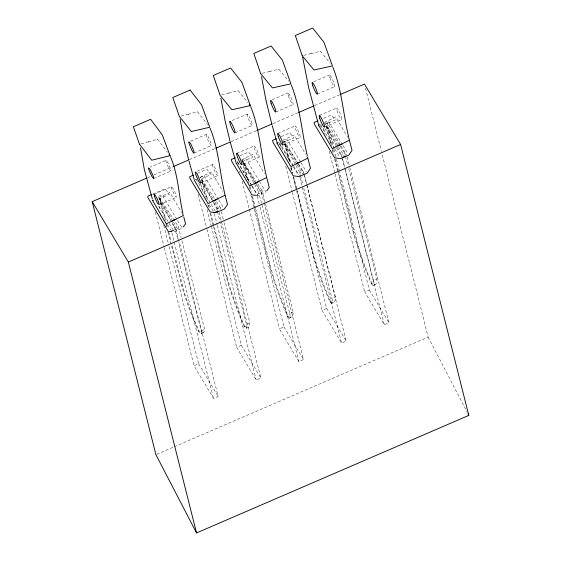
<?xml version="1.0" encoding="UTF-8"?>
<svg xmlns="http://www.w3.org/2000/svg" width="561" height="561" viewBox="0 0 561 561"><rect width="100%" height="100%" fill="white"/><g stroke="black" fill="none" stroke-linecap="round" stroke-linejoin="round"><path stroke-width="0.42" stroke-dasharray="2.81 2.1" d="M224.176 222.598L249.876 322.933L249.512 325.836L248.481 327.386L245.907 328.297L243.986 326.502L236.693 308.424L230.753 291.727A71.668 10.505 66.6 0 1 226.525 277.422L213.489 226.553M181.932 240.802L204.674 329.384C205.235 333.374 200.719 333.55 198.889 330.836L191.883 313.887L185.123 294.981L171.989 245.066M259.14 157.332L259.203 157.185A6.017 0.884 66.6 0 0 258.186 153.132L256.917 150.152A6.494 0.954 66.6 0 0 254.28 145.923L253.951 146.063A6.017 0.884 66.6 0 0 254.975 150.117L256.244 153.097A6.494 0.954 66.6 0 0 258.873 157.325L241.721 164.85M247.205 113.981L247.135 114.107A6.017 0.884 66.6 0 0 248.102 118.076L249.357 121.05A6.494 0.954 66.6 0 0 252.015 125.384L252.366 125.292A6.017 0.884 66.6 0 0 251.398 121.33L250.143 118.35A6.494 0.954 66.6 0 0 247.485 114.016L231.476 120.776M167.949 231.826L181.806 285.801C185.95 301.348 191.974 316.32 198.314 331.088C199.295 333.641 202.612 334.601 201.217 330.878L178.475 242.296M212.654 164.52L212.577 165.165A5.4 0.792 66.6 0 0 213.075 167.157L215.487 172.76A6.879 1.01 66.6 0 0 216.749 174.871L217.598 175.705L217.794 175.039A5.4 0.792 66.6 0 0 217.289 173.047L214.884 167.444A6.879 1.01 66.6 0 0 213.615 165.327L212.654 164.52L195.354 171.996M246.461 328.262L246.419 324.426L220.284 222.401M206.308 134.416L206.203 135.012A5.4 0.792 66.6 0 0 206.672 136.954L209.064 142.557A6.879 1.01 66.6 0 0 210.34 144.71L211.202 145.608L211.434 144.997A5.4 0.792 66.6 0 0 210.957 143.055L208.566 137.452A6.879 1.01 66.6 0 0 207.297 135.299L206.308 134.416L190.572 141.204M171.435 186.771L171.757 189.036L174.092 194.337A7.707 1.129 66.6 0 0 175.355 196.448C178.181 199.015 174.373 190.894 173.693 189.842A7.707 1.129 66.6 0 0 172.43 187.732L171.435 186.771L154.128 194.239M166.014 160.376L165.916 161.147A4.285 0.624 66.6 0 0 166.294 162.55L168.938 168.461A7.728 1.129 66.6 0 0 169.878 169.997L170.902 171.028L171.007 170.256A4.285 0.624 66.6 0 0 170.628 168.854L167.977 162.935A7.728 1.129 66.6 0 0 167.038 161.407L166.014 160.376L150.285 167.171M277.611 142.866L279.119 142.143M282.898 140.334L294.223 134.906L305.682 154.38M319.139 124.935L320.654 124.212M324.426 122.403L335.759 116.969L347.652 137.193M236.44 162.241L237.955 161.519M241.728 159.717L253.067 154.31L264.512 173.763M194.842 179.906L196.357 179.19M200.137 177.395L211.476 172.024L222.92 191.448M158.693 197.654L169.801 192.465L181.666 212.577M289.686 318.129L291.461 317.358M331.979 303.213L333.753 302.449M373.514 285.283L375.288 284.511M200.992 333.648L203.468 332.575M201.203 333.557L202.212 333.115M262.26 73.295L270.374 71.324M303.789 55.364L311.902 53.386M269.371 71.57L278.803 69.15L288.705 81.184M310.899 53.639L320.331 51.219L330.24 63.246M221.637 94.844L229.737 92.831M228.741 93.084L238.159 90.623L248.123 102.887M180.951 116.134L189.036 114.058M188.04 114.318L197.444 111.786L207.605 124.563M141.099 143.84L149.156 141.638M148.16 141.919L157.529 139.24L167.459 152.255M272.225 99.739L287.961 92.951M313.76 81.808L329.489 75.013M275.781 112.018L293.087 104.549M317.316 94.087L334.615 86.611M234.989 132.894L252.296 125.426M194.022 153.069L211.329 145.594M147.613 177.704L150.025 176.659M154.044 174.927L172.515 166.954M189.38 159.668L215.08 148.574M231.139 141.638L256.04 130.888M272.905 123.602L297.8 112.852M314.665 105.573L339.566 94.823M153.595 178.496L170.902 171.028M277.849 133.392L295.156 125.923M319.384 115.461L336.684 107.993M236.714 153.391L254.133 145.874M281.208 136.625L289.862 132.894L293.845 137.915L283.621 142.326M323.529 118.357L331.39 114.956L335.38 119.977L325.149 124.395M197.486 173.356L206.932 169.275L211.238 174.478L201.013 178.896M239.975 155.755L248.628 152.017L251.461 155.895L252.892 157.031L242.668 161.449M152.431 194.225L165.018 188.791L169.422 194.379L158.412 199.134M325.731 123.49L327.266 122.824L340.59 145.089M278.901 144.366L280.472 143.686M320.429 126.435L322.007 125.755M288.698 160.025L284.581 143.932L285.156 143.686L298.052 163.377M330.66 143.784L326.109 126.001L326.684 125.755L339.587 145.446M206.322 198.573L201.546 179.92L202.121 179.674L215.985 200.845M282.793 145.082L300.093 137.606A6.353 0.933 66.6 0 0 297.239 128.785A6.353 0.933 66.6 0 0 295.542 128.904A6.353 0.933 66.6 0 0 300.093 137.606M324.321 127.144L341.628 119.675A6.353 0.933 66.6 0 0 338.774 110.854A6.353 0.933 66.6 0 0 337.07 110.973A6.353 0.933 66.6 0 0 341.628 119.675M164.485 218.327L159.506 198.931L160.081 198.678L178.251 226.462L181.07 237.429M247.653 179.892L243.313 162.914L243.888 162.662L255.83 180.908M200.403 183.152L217.71 175.684M159.051 204.884L176.357 197.409M300.282 174.59L299.847 172.893L303.312 171.4L303.746 173.097M341.817 156.659L341.383 154.962L344.84 153.469L345.274 155.166M217.254 210.599L216.827 208.909L220.284 207.416L223.306 219.225M177.606 238.923L174.794 227.955L178.251 226.462M293.2 312.105L289.735 313.599L258.586 191.883L262.043 190.389L293.2 312.105A49.908 9.102 66.8 0 1 288.095 316.292M174.527 229.87L176.063 229.204L172.066 222.528M259.168 203.671L256.819 194.337L261.433 192.339L241.896 159.689L246.602 178.363M174.113 231.665L182.192 228.18L177.269 219.996M256.321 195.396L257.906 195.586L265.984 192.1L260.164 182.451M181.806 285.801L182.381 285.549M226.525 277.422L227.1 277.176L210.81 213.587M306.783 184.962L335.401 296.832A51.149 9.299 66.8 0 1 330.45 301.622L329.875 301.867A84.178 12.335 66.6 0 1 311.664 249.806L312.239 249.554L297.288 191.112M348.746 168.721L376.929 278.901A51.149 9.299 66.8 0 1 371.985 283.684L371.41 283.936A84.178 12.335 66.6 0 1 353.192 231.868L353.774 231.623L338.606 172.332M198.314 331.088L198.889 330.836M201.217 330.878L204.674 329.384M246.419 324.426L249.876 322.933M243.986 326.502L244.561 326.25L246.812 327.526L248.481 327.386M329.875 301.867A51.191 4.783 66.4 0 0 331.937 298.326L335.401 296.832M371.41 283.936A51.191 4.783 66.4 0 0 373.472 280.395L376.929 278.901M176.063 229.204L218.159 396.431L213.545 398.422L194.015 365.772L198.629 363.773L168.924 245.781M219.176 212.472L260.844 378.002L256.23 379.993L236.7 347.336L241.314 345.345L211.609 227.352M264 202.528L303.529 359.566L298.915 361.565L279.385 328.907L283.999 326.916L250.872 195.34M304.546 175.607L346.214 341.137L341.6 343.129L322.07 310.478L326.684 308.48L293.557 176.911M349.798 167.36L388.899 322.708L384.285 324.7L364.755 292.043L369.369 290.051L339.664 172.059M156.701 454.326L173.573 447.04M174.373 446.696L428.162 337.112L382.202 154.548M157.094 139.43L157.543 139.303M197.009 111.976L197.458 111.856M237.731 90.812L238.18 90.693M319.896 51.402L320.352 51.289M278.368 69.34L278.824 69.22M340.064 146.176L344.84 153.469M298.536 164.107L303.312 171.4M257.744 183.826L262.043 190.389M216.462 201.574L220.284 207.416M342.519 144.787L328.655 121.779L324.616 123.518L338.192 146.049M342.967 145.53L347.883 153.693M338.641 146.793L344.335 156.246M320.576 125.264L334.44 148.272M334.889 149.016L339.812 157.178M300.542 161.975L287.12 139.71L283.081 141.456L296.657 163.98M300.984 162.718L306.355 171.624M297.106 164.724L303.206 174.85M279.048 143.195L292.912 166.203M293.361 166.947L298.277 175.109M259.722 181.708L245.851 158.686L241.812 160.432L255.395 182.97M255.837 183.713L261.945 193.847M237.78 162.178L251.644 185.193M252.092 185.936L257.906 195.586M218.404 199.471L204.092 175.698L200.053 177.437L214.526 201.476M218.853 200.214L223.776 208.383M214.975 202.219L220.185 210.873M196.013 179.183L215.256 211.132M176.82 219.253L162.045 194.702L158.006 196.441L172.942 221.258M173.391 222.002L178.153 229.919M158.896 206.371L168.742 222.738M169.191 223.481L172.774 229.435M341.032 145.832L346.803 155.481M324.875 128.525L335.976 147.08M336.418 147.824L341.747 156.729M297.905 163.517L284.581 141.253L289.925 162.48M298.347 164.261L304.118 173.91M369.369 290.051L388.899 322.708M281.748 146.218L293.291 165.516M293.733 166.252L299.504 175.902M326.684 308.48L346.214 341.137M251.489 185.432L237.282 161.68L237.927 164.226M251.931 186.168L256.819 194.337M201.434 181.827L213.418 201.869M213.867 202.612L218.306 210.031M283.999 326.916L303.529 359.566M209.246 204.604L213.243 211.28M160.081 202.486L171.624 221.784M241.314 345.345L260.844 378.002M167.451 224.519L171.007 230.452M198.629 363.773L218.159 396.431M326.109 126.001L336.958 146.575M337.364 147.34L341.383 154.962M284.581 143.932L299.847 172.893M243.313 162.914L254.161 183.496M254.568 184.26L258.586 191.883M201.546 179.92L213.208 202.044M213.608 202.809L216.827 208.909M159.506 198.931L171.575 221.847M171.975 222.612L174.794 227.955M428.162 337.112L467.194 412.286M244.561 326.25L237.275 308.178L231.328 291.475A71.668 10.505 66.6 0 1 227.1 277.169M345.492 156.007L347.876 165.334M342.035 157.508L344.419 166.827M344.636 167.676L373.472 280.395M326.684 125.755L331.888 146.077M332.757 149.464L334.054 154.548M335.134 158.784L338.388 171.491M332.175 149.717L333.262 153.952M334.559 159.029L337.813 171.736M338.031 172.585L353.192 231.868M303.964 173.945L306.565 184.113M300.5 175.439L302.884 184.758M303.753 188.152L331.937 298.326M285.156 143.686L289.925 162.318M291.222 167.402L292.737 173.328M293.606 176.715L297.071 190.27M290.647 167.648L291.292 170.193M293.031 176.967L311.664 249.806M243.888 162.662L249.105 183.04M249.975 186.434L251.279 191.532M252.576 196.623L255.402 207.661M255.62 208.51L270.185 265.395L269.603 265.648L255.045 208.762M249.393 186.687L250.479 190.929M251.784 196.027L254.827 207.914M217.472 211.441L220.066 221.56M202.121 179.674L207.339 200.025M208.636 205.109L209.505 208.503M207.843 204.513L208.496 207.051M210.017 212.991L213.271 225.704M160.081 198.678L165.712 220.613M166.575 223.986L167.444 227.359M168.742 232.415L171.126 241.693M166 224.232L166.652 226.763M365.534 88.315L381.347 151.147M347.231 157.178L349.58 166.512M342.617 159.17L344.966 168.503M345.183 169.359L384.285 324.7M327.266 122.824L333.683 148.293M333.893 149.142L336.242 158.475M336.46 159.324L339.447 171.21M323.508 128.21L325.008 134.156M329.279 151.133L334.833 173.202M335.05 174.05L364.755 292.043M299.932 177.599L341.6 343.129M291.208 167.571L292.702 173.51M280.184 144.1L280.823 146.645M285.738 166.168L292.148 191.631M292.365 192.479L322.07 310.478M261.433 192.339L263.782 201.68M260.024 207.065L298.915 361.565M239.631 171.014L240.059 172.718M242.198 181.203L249.035 208.369M249.252 209.218L279.385 328.907M214.344 213.615L217.128 224.652M217.338 225.501L256.23 379.993M200.712 184.057L202.844 192.549M207.121 209.526L211.392 226.504M198.229 194.541L206.778 228.495M206.995 229.344L236.7 347.336M171.876 232.892L213.545 398.422M158.875 205.887L160.158 210.978M163.791 225.41L168.707 244.933M155.334 212.121L164.093 246.924M164.31 247.78L194.015 365.772M330.45 301.622A84.178 12.335 66.6 0 1 312.239 249.554M270.15 265.339A80.461 11.788 66.6 0 0 288.123 316.341L287.534 316.586A80.461 11.788 66.6 0 1 269.575 265.591M289.764 313.648A49.95 4.614 66.4 0 1 287.512 316.537M371.985 283.684A84.178 12.335 66.6 0 1 353.774 231.623M288.403 95.777A6.353 0.933 66.6 0 0 292.968 104.591A6.353 0.933 66.6 0 0 290.191 95.875A6.353 0.933 66.6 0 0 288.403 95.777M329.931 77.846A6.353 0.933 66.6 0 0 334.503 86.653A6.353 0.933 66.6 0 0 331.726 77.944A6.353 0.933 66.6 0 0 329.931 77.846"/><path stroke-width="0.84" d="M241.896 164.661L241.377 164.654A6.494 0.954 66.6 0 1 238.6 159.829L237.668 157.592A6.017 0.884 66.6 0 1 236.651 153.532L236.98 153.398M266.84 190.852L269.238 187.402L266.868 178.153M183.082 227.051L185.558 223.923L183.77 217.002M307 156.624L307.884 158.125L290.815 166.589L277.029 143.139L277.611 142.866L277.029 143.118M318.564 125.187L319.139 124.935L318.564 125.208L332.35 148.651L349.412 140.194M266.713 177.507L249.645 185.936L235.858 162.515M225.122 195.186L208.033 203.566L194.26 180.158M182.542 214.071L183.419 215.557L166.308 223.839L152.557 200.515L153.139 200.249L152.557 200.515M340.366 94.472L364.461 84.066L400.603 144.479L468.8 415.385L196.539 532.95L155.902 454.669L92.2 201.63L146.814 178.047M173.314 166.603L188.573 160.018M215.88 148.223L230.34 141.982M256.84 130.538L272.099 123.953M298.606 112.509L313.865 105.917M276.489 138.665L272.555 140.362L273.095 142.48L293.172 175.796L299.174 176.596L307.246 173.111L310.478 168.321L308.038 158.791M318.017 120.734L314.09 122.431L314.63 124.542L334.707 157.858L340.702 158.665L348.781 155.18L352.006 150.39L349.573 140.853M193.559 175.053L189.625 176.75L190.123 178.7L210.207 212.051L216.146 212.619M235.255 157.795L231.328 159.492L231.847 161.547L251.931 194.87L256.321 195.396M151.645 194.569L147.711 196.266L148.153 197.998L168.251 231.391L171.785 231.553M296.404 163.812L299.918 162.073M337.932 145.881L341.446 144.142M213.629 200.824L217.142 199.099M255.227 183.174L258.747 181.441M171.911 221.125L175.439 219.421M171.449 231.195L173.756 230.199M214.134 212.766L217.977 211.104M342.96 157.136L345.267 156.14M216.819 212.324L220.185 210.873M220.859 210.578L224.225 209.127L227.514 204.576L225.263 195.796M196.539 532.95L128.336 262.043L400.603 144.479M139.514 144.198L133.343 126.779L150.643 119.304L162.304 134.928L170.067 155.663L151.729 160.208L139.535 144.268M250.339 105.601L231.903 109.753L220.059 95.237L213.292 75.462L230.599 67.993L241.945 82.376L250.339 105.601L249.231 104.241M302.211 55.749L313.985 69.985L332.435 65.903L323.921 42.187L312.638 28.05L295.331 35.525L302.19 55.665M260.683 73.68L272.45 87.916L290.907 83.834L282.393 60.125L271.103 45.981L253.803 53.456L260.655 73.603M169.022 154.303L170.067 155.663M92.2 201.63L128.336 262.043M467.993 413.836L468.8 415.385M170.397 156.596C178.293 174.759 178.587 194.513 182.942 213.503M210.087 128.252C218.881 149.584 219.568 172.669 225.024 194.8M250.697 106.653C259.813 129.268 260.809 153.679 266.615 177.094M332.799 66.983C342.112 90.377 343.297 115.573 349.307 139.766M291.271 84.914C300.324 107.621 301.664 132.045 307.281 155.579M272.239 125.636L276.896 142.192M189.015 161.14L194.148 179.331M271.812 124.093L266.061 100.685L261.496 76.619M230.368 142.515L235.732 161.603M302.631 57.208L308.718 87.832L318.424 124.261M229.975 141.049L225.206 121.309L220.859 98.098M188.636 159.745L184.127 141.056L180.137 119.262M152.326 198.952L144.366 169.703L140.516 147.873M236.98 153.398A6.487 0.954 66.6 0 1 239.947 158.363L240.879 160.607A6.017 0.884 66.6 0 1 241.903 164.661M148.574 168.062L148.609 168.623A4.285 0.624 66.6 0 0 148.988 170.025L151.638 175.937A7.728 1.129 66.6 0 0 152.571 177.465L153.595 178.496L153.7 177.725A4.285 0.624 66.6 0 0 153.321 176.322L150.671 170.411A7.728 1.129 66.6 0 0 149.738 168.875L148.574 168.062M195.277 172.115L195.27 172.634A5.4 0.792 66.6 0 0 195.768 174.625L198.18 180.235A6.879 1.01 66.6 0 0 199.45 182.346L200.291 183.181L200.487 182.514A5.4 0.792 66.6 0 0 199.989 180.523L197.577 174.913A6.879 1.01 66.6 0 0 196.315 172.802L195.277 172.115M188.924 141.989L188.896 142.48A5.4 0.792 66.6 0 0 189.373 144.429L191.757 150.025A6.879 1.01 66.6 0 0 193.033 152.185L193.903 153.076L194.127 152.473A5.4 0.792 66.6 0 0 193.65 150.523L191.266 144.92A6.879 1.01 66.6 0 0 189.99 142.767L188.924 141.989M154.044 194.316L154.661 197.1L156.785 201.813A7.707 1.129 66.6 0 0 158.055 203.924C160.874 206.49 157.066 198.37 156.386 197.311A7.707 1.129 66.6 0 0 155.124 195.2L154.044 194.316M229.905 121.449L229.828 121.583A6.017 0.884 66.6 0 0 230.795 125.545L232.051 128.525A6.494 0.954 66.6 0 0 234.715 132.859L235.066 132.768A6.017 0.884 66.6 0 0 234.098 128.799L232.836 125.825A6.494 0.954 66.6 0 0 230.178 121.492L229.905 121.449M190.109 90.048L172.802 97.516L179.352 116.464L191.336 131.526L209.737 127.242L201.553 104.837L190.109 90.048M278.235 136.379A6.353 0.933 66.6 0 0 282.793 145.082A6.353 0.933 66.6 0 0 279.939 136.253A6.353 0.933 66.6 0 0 278.235 136.379M271.096 103.252A6.353 0.933 66.6 0 0 275.668 112.06A6.353 0.933 66.6 0 0 272.891 103.343A6.353 0.933 66.6 0 0 271.096 103.252M319.763 118.441A6.353 0.933 66.6 0 0 324.321 127.144A6.353 0.933 66.6 0 0 321.467 118.322A6.353 0.933 66.6 0 0 319.763 118.441M312.624 85.314A6.353 0.933 66.6 0 0 317.196 94.129A6.353 0.933 66.6 0 0 314.419 85.412A6.353 0.933 66.6 0 0 312.624 85.314"/></g></svg>
